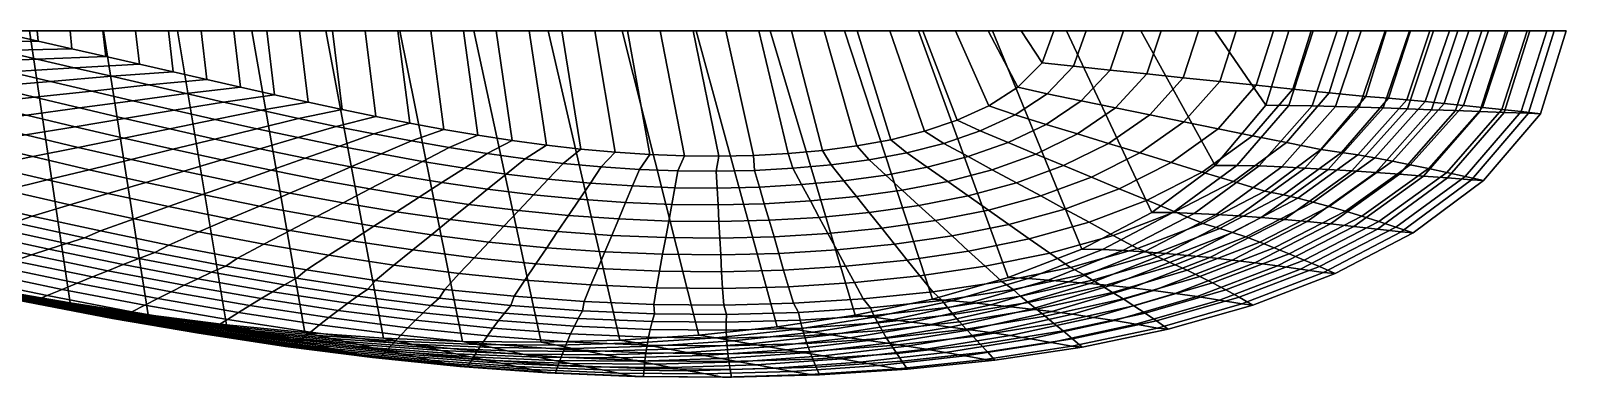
# Model space of a CAD drawing. Header units: millimetres. Extents: x 5479 to 7905, y -318 to 0.
# Drawn here: x 6498 to 7905, y -318 to 0 of the extents above; entities that cross this region are included whole.
import ezdxf

# ---------------------------------------------------------------- set-up
doc = ezdxf.new("R2010")
doc.units = ezdxf.units.MM
doc.header["$MEASUREMENT"] = 0
doc.layers.add('ME curves', color=18, linetype='Continuous', true_color=0x000000)

msp = doc.modelspace()

# ---------------------------------------------------------------- meshes
at = {"layer": 'ME curves'}
mesh = msp.add_polyface(dxfattribs=at)
corners = [(6566.8, -23.6, 19489.8), (6597.7, -30.6, 19487.1), (6594.2, 0, 19487.4), (6564.1, 0, 19490), (6537.8, -34, 18895.1), (6572, -41.8, 18895.1), (6628.6, -37.7, 19484.3), (6624.2, 0, 19484.7), (6516.2, -46.5, 18292.3), (6554, -55.4, 18292.3), (6606.3, -49.7, 18895.1), (6659.5, -44.8, 19481.6), (6654.3, 0, 19482.1), (6591.7, -64.2, 18292.3), (6640.5, -57.6, 18895.1), (6690.4, -51.8, 19478.9), (6684.3, 0, 19479.5), (6542.9, -70.8, 17689.5), (6584.1, -80.5, 17689.5), (6629.5, -72.9, 18292.3), (6674.8, -65.4, 18895.1), (6721.3, -58.7, 19476.2), (6714.4, 0, 19476.8), (6538.8, -88, 17086.7), (6583.5, -98.5, 17086.7), (6625.4, -90, 17689.5), (6667.2, -81.5, 18292.3), (6709.1, -73, 18895.1), (6752.3, -65.6, 19473.5), (6744.4, 0, 19474.2), (6541.7, -107, 16483.9), (6590, -118.1, 16483.9), (6628.4, -108.7, 17086.7), (6666.7, -99.3, 17689.5), (6705.1, -89.9, 18292.3), (6743.4, -80.5, 18895.1), (6783.3, -72.2, 19470.8), (6774.4, 0, 19471.6), (6513.3, -136.8, 15278.2), (6568.7, -149.3, 15278.2), (6603.6, -139.1, 15881.1), (6551.7, -127.5, 15881.1), (6638.4, -128.8, 16483.9), (6673.3, -118.5, 17086.7), (6708.1, -108.3, 17689.5), (6743, -98, 18292.3), (6777.8, -87.7, 18895.1), (6814.3, -78.6, 19468.1), (6804.5, 0, 19469), (6533.9, -159.6, 14675.4), (6593, -172.4, 14675.4), (6624.3, -161.3, 15278.2), (6655.6, -150.2, 15881.1), (6686.9, -139.1, 16483.9), (6718.3, -128, 17086.7), (6749.6, -116.8, 17689.5), (6780.9, -105.7, 18292.3), (6812.3, -94.6, 18895.1), (6514.7, -200.3, 12264.2), (6582.9, -214.4, 12264.2), (6597.2, -208.8, 12867), (6530.9, -195.1, 12867), (6611.9, -203.3, 13469.8), (6547.3, -190, 13469.8), (6624.7, -196.5, 14072.6), (6562, -183.6, 14072.6), (6652.1, -184.5, 14675.4), (6680, -172.6, 15278.2), (6707.8, -160.7, 15881.1), (6735.6, -148.8, 16483.9), (6763.4, -136.9, 17086.7), (6791.2, -124.9, 17689.5), (6819, -113, 18292.3), (6663.8, -221.5, 12867), (6676.7, -215.7, 13469.8), (6687.6, -208.4, 14072.6), (6711.5, -195.7, 14675.4), (6735.8, -183.1, 15278.2), (6760.1, -170.4, 15881.1), (6784.3, -157.8, 16483.9), (6808.6, -145.1, 17086.7), (6741.7, -226.9, 13469.8), (6750.7, -219.3, 14072.6), (6771.1, -205.9, 14675.4), (6791.8, -192.6, 15278.2), (6812.5, -179.3, 15881.1), (6813.9, -228.9, 14072.6), (6830.8, -215, 14675.4), (6564.8, 0, 1508.8), (6632.7, 0, 1502.8), (6677.3, -269.5, 1498.9), (6605.6, -260.4, 1505.2), (6700.5, 0, 1496.9), (6749.2, -276.8, 1492.6), (6768.4, 0, 1491), (6821.3, -282, 1486.3)]
mesh.append_faces([[corners[k] for k in face] for face in [(0, 1, 2, 3), (4, 5, 6, 1), (1, 6, 7, 2), (8, 9, 10, 5), (5, 10, 11, 6), (6, 11, 12, 7), (9, 13, 14, 10), (10, 14, 15, 11), (11, 15, 16, 12), (17, 18, 19, 13), (13, 19, 20, 14), (14, 20, 21, 15), (15, 21, 22, 16), (23, 24, 25, 18), (18, 25, 26, 19), (19, 26, 27, 20), (20, 27, 28, 21), (21, 28, 29, 22), (30, 31, 32, 24), (24, 32, 33, 25), (25, 33, 34, 26), (26, 34, 35, 27), (27, 35, 36, 28), (28, 36, 37, 29), (38, 39, 40, 41), (41, 40, 42, 31), (31, 42, 43, 32), (32, 43, 44, 33), (33, 44, 45, 34), (34, 45, 46, 35), (35, 46, 47, 36), (36, 47, 48, 37), (49, 50, 51, 39), (39, 51, 52, 40), (40, 52, 53, 42), (42, 53, 54, 43), (43, 54, 55, 44), (44, 55, 56, 45), (45, 56, 57, 46), (58, 59, 60, 61), (61, 60, 62, 63), (63, 62, 64, 65), (65, 64, 66, 50), (50, 66, 67, 51), (51, 67, 68, 52), (52, 68, 69, 53), (53, 69, 70, 54), (54, 70, 71, 55), (55, 71, 72, 56), (60, 73, 74, 62), (62, 74, 75, 64), (64, 75, 76, 66), (66, 76, 77, 67), (67, 77, 78, 68), (68, 78, 79, 69), (69, 79, 80, 70), (74, 81, 82, 75), (75, 82, 83, 76), (76, 83, 84, 77), (77, 84, 85, 78), (82, 86, 87, 83), (88, 89, 90, 91), (89, 92, 93, 90), (92, 94, 95, 93)]])
mesh = msp.add_polyface(dxfattribs=at)
corners = [(6777.8, -87.7, 18895.1), (6812.3, -94.6, 18895.1), (6845.4, -84.8, 19465.4), (6814.3, -78.6, 19468.1), (6834.5, 0, 19466.3), (6804.5, 0, 19469), (6780.9, -105.7, 18292.3), (6819, -113, 18292.3), (6846.8, -101.1, 18895.1), (6876.6, -90.5, 19462.7), (6864.6, 0, 19463.7), (6763.4, -136.9, 17086.7), (6808.6, -145.1, 17086.7), (6832.9, -132.5, 17689.5), (6791.2, -124.9, 17689.5), (6857.1, -119.8, 18292.3), (6881.4, -107.2, 18895.1), (6907.8, -95.9, 19459.9), (6894.6, 0, 19461.1), (6760.1, -170.4, 15881.1), (6812.5, -179.3, 15881.1), (6833.2, -166, 16483.9), (6784.3, -157.8, 16483.9), (6853.9, -152.6, 17086.7), (6874.7, -139.3, 17689.5), (6895.4, -126, 18292.3), (6916.1, -112.6, 18895.1), (6939.2, -100.7, 19457.2), (6924.6, 0, 19458.4), (6771.1, -205.9, 14675.4), (6830.8, -215, 14675.4), (6848, -201, 15278.2), (6791.8, -192.6, 15278.2), (6865.1, -187.1, 15881.1), (6882.3, -173.2, 16483.9), (6899.4, -159.2, 17086.7), (6916.6, -145.3, 17689.5), (6933.7, -131.4, 18292.3), (6950.9, -117.5, 18895.1), (6970.6, -105, 19454.4), (6954.7, 0, 19455.8), (6788.5, -249.8, 12264.2), (6857.5, -258.7, 12264.2), (6864.7, -251.9, 12867), (6797.5, -243.3, 12867), (6872.3, -245.2, 13469.8), (6806.9, -236.8, 13469.8), (6877.4, -237.1, 14072.6), (6813.9, -228.9, 14072.6), (6890.7, -222.6, 14675.4), (6904.3, -208.2, 15278.2), (6917.9, -193.7, 15881.1), (6931.5, -179.3, 16483.9), (6945.1, -164.9, 17086.7), (6958.6, -150.4, 17689.5), (6972.2, -136, 18292.3), (6985.8, -121.6, 18895.1), (7002, -108.6, 19451.7), (6984.7, 0, 19453.2), (6932.1, -258.8, 12867), (6937.9, -251.9, 13469.8), (6941.1, -243.5, 14072.6), (6950.8, -228.7, 14675.4), (6960.8, -213.8, 15278.2), (6970.8, -199, 15881.1), (6980.8, -184.2, 16483.9), (6990.8, -169.3, 17086.7), (7000.8, -154.5, 17689.5), (7010.8, -139.7, 18292.3), (7020.8, -124.8, 18895.1), (7033.6, -111.5, 19448.9), (7014.8, 0, 19450.6), (7003.7, -256.7, 13469.8), (7005, -248.2, 14072.6), (7011.1, -233.1, 14675.4), (7017.5, -217.9, 15278.2), (7023.9, -202.8, 15881.1), (7030.3, -187.7, 16483.9), (7036.7, -172.6, 17086.7), (7043.1, -157.4, 17689.5), (7049.4, -142.3, 18292.3), (7055.8, -127.2, 18895.1), (6768.4, 0, 1491), (6836.3, 0, 1485), (6893.5, -285, 1480), (6821.3, -282, 1486.3), (7069.6, -259.5, 13469.8), (7068.9, -250.9, 14072.6), (6904.1, 0, 1479.1), (6965.7, -285.6, 1473.7), (6972, 0, 1473.1), (7037.9, -283.7, 1467.4)]
mesh.append_faces([[corners[k] for k in face] for face in [(0, 1, 2, 3), (3, 2, 4, 5), (6, 7, 8, 1), (1, 8, 9, 2), (2, 9, 10, 4), (11, 12, 13, 14), (14, 13, 15, 7), (7, 15, 16, 8), (8, 16, 17, 9), (9, 17, 18, 10), (19, 20, 21, 22), (22, 21, 23, 12), (12, 23, 24, 13), (13, 24, 25, 15), (15, 25, 26, 16), (16, 26, 27, 17), (17, 27, 28, 18), (29, 30, 31, 32), (32, 31, 33, 20), (20, 33, 34, 21), (21, 34, 35, 23), (23, 35, 36, 24), (24, 36, 37, 25), (25, 37, 38, 26), (26, 38, 39, 27), (27, 39, 40, 28), (41, 42, 43, 44), (44, 43, 45, 46), (46, 45, 47, 48), (48, 47, 49, 30), (30, 49, 50, 31), (31, 50, 51, 33), (33, 51, 52, 34), (34, 52, 53, 35), (35, 53, 54, 36), (36, 54, 55, 37), (37, 55, 56, 38), (38, 56, 57, 39), (39, 57, 58, 40), (43, 59, 60, 45), (45, 60, 61, 47), (47, 61, 62, 49), (49, 62, 63, 50), (50, 63, 64, 51), (51, 64, 65, 52), (52, 65, 66, 53), (53, 66, 67, 54), (54, 67, 68, 55), (55, 68, 69, 56), (56, 69, 70, 57), (57, 70, 71, 58), (60, 72, 73, 61), (61, 73, 74, 62), (62, 74, 75, 63), (63, 75, 76, 64), (64, 76, 77, 65), (65, 77, 78, 66), (66, 78, 79, 67), (67, 79, 80, 68), (68, 80, 81, 69), (82, 83, 84, 85), (72, 86, 87, 73), (83, 88, 89, 84), (88, 90, 91, 89)]])
mesh = msp.add_polyface(dxfattribs=at)
corners = [(7020.8, -124.8, 18895.1), (7055.8, -127.2, 18895.1), (7065.2, -113.5, 19446.1), (7033.6, -111.5, 19448.9), (7044.8, 0, 19447.9), (7014.8, 0, 19450.6), (7005, -248.2, 14072.6), (7068.9, -250.9, 14072.6), (7071.5, -235.6, 14675.4), (7011.1, -233.1, 14675.4), (7074.2, -220.3, 15278.2), (7017.5, -217.9, 15278.2), (7077, -205, 15881.1), (7023.9, -202.8, 15881.1), (7079.8, -189.7, 16483.9), (7030.3, -187.7, 16483.9), (7082.6, -174.5, 17086.7), (7036.7, -172.6, 17086.7), (7085.4, -159.2, 17689.5), (7043.1, -157.4, 17689.5), (7088.2, -143.9, 18292.3), (7049.4, -142.3, 18292.3), (7090.9, -128.6, 18895.1), (7096.9, -114.7, 19443.4), (7074.8, 0, 19445.3), (7132.9, -251.5, 14072.6), (7131.9, -236.2, 14675.4), (7131, -220.9, 15278.2), (7130.2, -205.6, 15881.1), (7129.4, -190.2, 16483.9), (7128.6, -174.9, 17086.7), (7127.7, -159.6, 17689.5), (7126.9, -144.2, 18292.3), (7126.1, -128.9, 18895.1), (7128.6, -115, 19440.6), (7104.9, 0, 19442.7), (7196.9, -249.9, 14072.6), (7192.3, -234.7, 14675.4), (7187.8, -219.5, 15278.2), (7183.4, -204.2, 15881.1), (7179, -189, 16483.9), (7174.5, -173.8, 17086.7), (7170.1, -158.6, 17689.5), (7165.6, -143.3, 18292.3), (7161.2, -128.1, 18895.1), (7160.3, -114.3, 19437.8), (7134.9, 0, 19440.1), (6972, 0, 1473.1), (7039.9, 0, 1467.2), (7110.1, -279, 1461.1), (7037.9, -283.7, 1467.4), (7201.5, -258.4, 13469.8), (7267.3, -254.1, 13469.8), (7260.8, -245.9, 14072.6), (7252.6, -230.9, 14675.4), (7244.5, -216, 15278.2), (7236.5, -201, 15881.1), (7228.4, -186, 16483.9), (7220.4, -171.1, 17086.7), (7212.4, -156.1, 17689.5), (7204.3, -141.1, 18292.3), (7196.3, -126.1, 18895.1), (7191.9, -112.5, 19435.1), (7165, 0, 19437.4), (7107.7, 0, 1461.3), (7181.9, -271.6, 1454.8), (7312.7, -224.8, 14675.4), (7301, -210.2, 15278.2), (7289.4, -195.7, 15881.1), (7277.8, -181.1, 16483.9), (7266.1, -166.6, 17086.7), (7254.5, -152, 17689.5), (7242.9, -137.5, 18292.3), (7231.3, -122.9, 18895.1), (7223.5, -109.7, 19432.3), (7195, 0, 19434.8), (7175.6, 0, 1455.3), (7253.4, -260.9, 1448.5), (7311.7, -160.2, 17086.7), (7296.5, -146.2, 17689.5), (7281.3, -132.3, 18292.3), (7266.1, -118.3, 18895.1), (7254.9, -105.5, 19429.6), (7225.1, 0, 19432.2), (7243.5, 0, 1449.4), (7324.1, -246.1, 1442.3), (7300.6, -111.9, 18895.1), (7286.1, -99.9, 19426.8), (7255.1, 0, 19429.5), (7316.8, -92.2, 19424.1), (7285.1, 0, 19426.9)]
mesh.append_faces([[corners[k] for k in face] for face in [(0, 1, 2, 3), (3, 2, 4, 5), (6, 7, 8, 9), (9, 8, 10, 11), (11, 10, 12, 13), (13, 12, 14, 15), (15, 14, 16, 17), (17, 16, 18, 19), (19, 18, 20, 21), (21, 20, 22, 1), (1, 22, 23, 2), (2, 23, 24, 4), (7, 25, 26, 8), (8, 26, 27, 10), (10, 27, 28, 12), (12, 28, 29, 14), (14, 29, 30, 16), (16, 30, 31, 18), (18, 31, 32, 20), (20, 32, 33, 22), (22, 33, 34, 23), (23, 34, 35, 24), (25, 36, 37, 26), (26, 37, 38, 27), (27, 38, 39, 28), (28, 39, 40, 29), (29, 40, 41, 30), (30, 41, 42, 31), (31, 42, 43, 32), (32, 43, 44, 33), (33, 44, 45, 34), (34, 45, 46, 35), (47, 48, 49, 50), (51, 52, 53, 36), (36, 53, 54, 37), (37, 54, 55, 38), (38, 55, 56, 39), (39, 56, 57, 40), (40, 57, 58, 41), (41, 58, 59, 42), (42, 59, 60, 43), (43, 60, 61, 44), (44, 61, 62, 45), (45, 62, 63, 46), (48, 64, 65, 49), (54, 66, 67, 55), (55, 67, 68, 56), (56, 68, 69, 57), (57, 69, 70, 58), (58, 70, 71, 59), (59, 71, 72, 60), (60, 72, 73, 61), (61, 73, 74, 62), (62, 74, 75, 63), (64, 76, 77, 65), (70, 78, 79, 71), (71, 79, 80, 72), (72, 80, 81, 73), (73, 81, 82, 74), (74, 82, 83, 75), (76, 84, 85, 77), (81, 86, 87, 82), (82, 87, 88, 83), (87, 89, 90, 88)]])
mesh = msp.add_polyface(dxfattribs=at)
corners = [(7312.7, -224.8, 14675.4), (7372.4, -216, 14675.4), (7357.2, -202.1, 15278.2), (7301, -210.2, 15278.2), (7342.1, -188.1, 15881.1), (7289.4, -195.7, 15881.1), (7326.9, -174.1, 16483.9), (7277.8, -181.1, 16483.9), (7311.7, -160.2, 17086.7), (7266.1, -166.6, 17086.7), (7387.8, -229.9, 14072.6), (7450.5, -217, 14072.6), (7431.6, -203.9, 14675.4), (7412.9, -190.8, 15278.2), (7394.2, -177.6, 15881.1), (7375.5, -164.5, 16483.9), (7356.8, -151.3, 17086.7), (7338.1, -138.2, 17689.5), (7296.5, -146.2, 17689.5), (7319.4, -125.1, 18292.3), (7281.3, -132.3, 18292.3), (7300.6, -111.9, 18895.1), (7266.1, -118.3, 18895.1), (7243.5, 0, 1449.4), (7311.3, 0, 1443.5), (7393.6, -226.3, 1436.3), (7324.1, -246.1, 1442.3), (7470.9, -228.8, 12867), (7535.9, -209.7, 12867), (7526, -205.2, 13469.8), (7462.6, -223.5, 13469.8), (7512, -199.6, 14072.6), (7489.8, -187.6, 14675.4), (7467.6, -175.5, 15278.2), (7445.5, -163.5, 15881.1), (7423.3, -151.5, 16483.9), (7401.2, -139.4, 17086.7), (7379, -127.4, 17689.5), (7356.9, -115.3, 18292.3), (7334.7, -103.3, 18895.1), (7316.8, -92.2, 19424.1), (7286.1, -99.9, 19426.8), (7379.2, 0, 1437.5), (7461, -200.2, 1430.4), (7479.8, -200.6, 2016.6), (7411.9, -227.2, 2016.6), (7498.7, -201.6, 2619.4), (7430.2, -228.6, 2619.4), (7518.1, -202.8, 3222.2), (7448.9, -230.1, 3222.2), (7537.8, -204.3, 3825), (7467.9, -231.7, 3825), (7557.8, -206, 4427.8), (7487.2, -233.6, 4427.8), (7546.2, -166.1, 14675.4), (7520.8, -155.5, 15278.2), (7495.3, -144.9, 15881.1), (7469.8, -134.3, 16483.9), (7444.3, -123.7, 17086.7), (7418.9, -113.1, 17689.5), (7393.4, -102.5, 18292.3), (7367.9, -91.9, 18895.1), (7346.9, -82.1, 19421.5), (7315.2, 0, 19424.3), (7285.1, 0, 19426.9), (7447.1, 0, 1431.6), (7525, -166.6, 1424.8), (7544.3, -166.7, 2016.6), (7564, -167.5, 2619.4), (7542.7, -120.9, 15881.1), (7514.1, -112.1, 16483.9), (7485.5, -103.4, 17086.7), (7456.9, -94.6, 17689.5), (7428.4, -85.9, 18292.3), (7399.8, -77.1, 18895.1), (7375.7, -69, 19419), (7345.2, 0, 19421.7), (7514.9, 0, 1425.6), (7583, -123.5, 1419.7), (7554.5, -83.5, 16483.9), (7523.2, -77.1, 17086.7), (7491.8, -70.7, 17689.5), (7460.5, -64.3, 18292.3), (7429.1, -57.8, 18895.1), (7402.4, -51.9, 19416.6), (7375.3, 0, 19419), (7520.4, -39.6, 17689.5), (7486.9, -36.1, 18292.3), (7453.4, -32.6, 18895.1), (7424.7, -29.4, 19414.7), (7405.3, 0, 19416.4), (7533.6, 0, 17689.5), (7499.3, 0, 18292.3), (7464.9, 0, 18895.1), (7435.3, 0, 19413.8), (7435.3, 0, 19413.8)]
mesh.append_faces([[corners[k] for k in face] for face in [(0, 1, 2, 3), (3, 2, 4, 5), (5, 4, 6, 7), (7, 6, 8, 9), (10, 11, 12, 1), (1, 12, 13, 2), (2, 13, 14, 4), (4, 14, 15, 6), (6, 15, 16, 8), (8, 16, 17, 18), (18, 17, 19, 20), (20, 19, 21, 22), (23, 24, 25, 26), (27, 28, 29, 30), (30, 29, 31, 11), (11, 31, 32, 12), (12, 32, 33, 13), (13, 33, 34, 14), (14, 34, 35, 15), (15, 35, 36, 16), (16, 36, 37, 17), (17, 37, 38, 19), (19, 38, 39, 21), (21, 39, 40, 41), (24, 42, 43, 25), (25, 43, 44, 45), (45, 44, 46, 47), (47, 46, 48, 49), (49, 48, 50, 51), (51, 50, 52, 53), (32, 54, 55, 33), (33, 55, 56, 34), (34, 56, 57, 35), (35, 57, 58, 36), (36, 58, 59, 37), (37, 59, 60, 38), (38, 60, 61, 39), (39, 61, 62, 40), (40, 62, 63, 64), (42, 65, 66, 43), (43, 66, 67, 44), (44, 67, 68, 46), (56, 69, 70, 57), (57, 70, 71, 58), (58, 71, 72, 59), (59, 72, 73, 60), (60, 73, 74, 61), (61, 74, 75, 62), (62, 75, 76, 63), (65, 77, 78, 66), (70, 79, 80, 71), (71, 80, 81, 72), (72, 81, 82, 73), (73, 82, 83, 74), (74, 83, 84, 75), (75, 84, 85, 76), (81, 86, 87, 82), (82, 87, 88, 83), (83, 88, 89, 84), (84, 89, 90, 85), (86, 91, 92, 87), (87, 92, 93, 88), (88, 93, 94, 89), (89, 94, 95, 90)]])
mesh = msp.add_polyface(dxfattribs=at)
corners = [(7491, -265.8, 6839), (7566.7, -243.8, 6839), (7587.1, -247, 7441.8), (7510.6, -269, 7441.8), (7607.5, -250.5, 8044.6), (7530.3, -272.6, 8044.6), (7617.7, -251.5, 8647.4), (7540.1, -273.6, 8647.4), (7605.2, -244.4, 9250.2), (7529.5, -266.1, 9250.2), (7592.9, -237.6, 9853), (7519, -259, 9853), (7580.8, -231.2, 10455.8), (7508.7, -252.2, 10455.8), (7569, -225.2, 11058.6), (7498.8, -245.9, 11058.6), (7557.5, -219.6, 11661.4), (7489.1, -239.9, 11661.4), (7487.2, -233.6, 4427.8), (7557.8, -206, 4427.8), (7578.1, -208, 5030.6), (7506.8, -235.8, 5030.6), (7598.7, -210.3, 5633.4), (7526.6, -238.2, 5633.4), (7619.4, -212.9, 6236.2), (7546.6, -240.9, 6236.2), (7640.3, -215.6, 6839), (7661.3, -218.5, 7441.8), (7682.5, -221.6, 8044.6), (7693, -222.6, 8647.4), (7678.8, -216.3, 9250.2), (7664.7, -210.2, 9853), (7650.9, -204.4, 10455.8), (7637.3, -198.9, 11058.6), (7624, -193.7, 11661.4), (7611.2, -189.1, 12264.2), (7546.5, -214.5, 12264.2), (7599, -184.9, 12867), (7535.9, -209.7, 12867), (7587.4, -181.2, 13469.8), (7526, -205.2, 13469.8), (7571.8, -176.6, 14072.6), (7512, -199.6, 14072.6), (7546.2, -166.1, 14675.4), (7489.8, -187.6, 14675.4), (7498.7, -201.6, 2619.4), (7564, -167.5, 2619.4), (7584, -168.5, 3222.2), (7518.1, -202.8, 3222.2), (7604.4, -169.7, 3825), (7537.8, -204.3, 3825), (7625.2, -171.3, 4427.8), (7646.2, -173, 5030.6), (7667.4, -175, 5633.4), (7688.7, -177.1, 6236.2), (7702.4, -165.5, 11058.6), (7687.5, -161.1, 11661.4), (7673, -157.2, 12264.2), (7659, -153.6, 12867), (7645.8, -150.6, 13469.8), (7628.5, -147, 14072.6), (7599.8, -138.3, 14675.4), (7571.3, -129.6, 15278.2), (7520.8, -155.5, 15278.2), (7542.7, -120.9, 15881.1), (7495.3, -144.9, 15881.1), (7525, -166.6, 1424.8), (7583, -123.5, 1419.7), (7603, -123.5, 2016.6), (7544.3, -166.7, 2016.6), (7623.4, -124, 2619.4), (7644.2, -124.9, 3222.2), (7665.3, -125.9, 3825), (7686.8, -127.2, 4427.8), (7698.8, -111.6, 13469.8), (7679.8, -109, 14072.6), (7648.5, -102.6, 14675.4), (7617.2, -96.3, 15278.2), (7585.8, -89.9, 15881.1), (7554.5, -83.5, 16483.9), (7514.1, -112.1, 16483.9), (7514.9, 0, 1425.6), (7582.8, 0, 1419.7), (7629.6, -68.4, 1415.6), (7650.6, -68.5, 2016.6), (7671.9, -69, 2619.4), (7693.5, -69.5, 3222.2), (7687.7, -56.9, 14675.4), (7654.2, -53.5, 15278.2), (7620.8, -50, 15881.1), (7587.3, -46.5, 16483.9), (7553.8, -43.1, 17086.7), (7523.2, -77.1, 17086.7), (7520.4, -39.6, 17689.5), (7491.8, -70.7, 17689.5), (7650.7, 0, 1413.8), (7650.7, 0, 1413.8), (7672.8, 0, 2016.6), (7671.1, 0, 15278.2), (7636.7, 0, 15881.1), (7602.4, 0, 16483.9), (7568, 0, 17086.7), (7533.6, 0, 17689.5)]
mesh.append_faces([[corners[k] for k in face] for face in [(0, 1, 2, 3), (3, 2, 4, 5), (5, 4, 6, 7), (7, 6, 8, 9), (9, 8, 10, 11), (11, 10, 12, 13), (13, 12, 14, 15), (15, 14, 16, 17), (18, 19, 20, 21), (21, 20, 22, 23), (23, 22, 24, 25), (25, 24, 26, 1), (1, 26, 27, 2), (2, 27, 28, 4), (4, 28, 29, 6), (6, 29, 30, 8), (8, 30, 31, 10), (10, 31, 32, 12), (12, 32, 33, 14), (14, 33, 34, 16), (16, 34, 35, 36), (36, 35, 37, 38), (38, 37, 39, 40), (40, 39, 41, 42), (42, 41, 43, 44), (45, 46, 47, 48), (48, 47, 49, 50), (50, 49, 51, 19), (19, 51, 52, 20), (20, 52, 53, 22), (22, 53, 54, 24), (33, 55, 56, 34), (34, 56, 57, 35), (35, 57, 58, 37), (37, 58, 59, 39), (39, 59, 60, 41), (41, 60, 61, 43), (43, 61, 62, 63), (63, 62, 64, 65), (66, 67, 68, 69), (69, 68, 70, 46), (46, 70, 71, 47), (47, 71, 72, 49), (49, 72, 73, 51), (59, 74, 75, 60), (60, 75, 76, 61), (61, 76, 77, 62), (62, 77, 78, 64), (64, 78, 79, 80), (81, 82, 83, 67), (67, 83, 84, 68), (68, 84, 85, 70), (70, 85, 86, 71), (76, 87, 88, 77), (77, 88, 89, 78), (78, 89, 90, 79), (79, 90, 91, 92), (92, 91, 93, 94), (82, 95, 96, 83), (83, 96, 97, 84), (88, 98, 99, 89), (89, 99, 100, 90), (90, 100, 101, 91), (91, 101, 102, 93)]])
mesh = msp.add_polyface(dxfattribs=at)
corners = [(7619.4, -212.9, 6236.2), (7688.7, -177.1, 6236.2), (7710.3, -179.4, 6839), (7640.3, -215.6, 6839), (7731.9, -181.8, 7441.8), (7661.3, -218.5, 7441.8), (7753.6, -184.3, 8044.6), (7682.5, -221.6, 8044.6), (7764.4, -185.2, 8647.4), (7693, -222.6, 8647.4), (7748.7, -180, 9250.2), (7678.8, -216.3, 9250.2), (7733.1, -175, 9853), (7664.7, -210.2, 9853), (7717.6, -170.1, 10455.8), (7650.9, -204.4, 10455.8), (7702.4, -165.5, 11058.6), (7637.3, -198.9, 11058.6), (7625.2, -171.3, 4427.8), (7686.8, -127.2, 4427.8), (7708.4, -128.5, 5030.6), (7646.2, -173, 5030.6), (7730.2, -130, 5633.4), (7667.4, -175, 5633.4), (7752, -131.6, 6236.2), (7774, -133.3, 6839), (7796, -135, 7441.8), (7818.1, -136.7, 8044.6), (7829.1, -137.3, 8647.4), (7812.2, -133.6, 9250.2), (7795.3, -130, 9853), (7778.6, -126.4, 10455.8), (7761.9, -123, 11058.6), (7745.5, -119.7, 11661.4), (7687.5, -161.1, 11661.4), (7729.4, -116.6, 12264.2), (7673, -157.2, 12264.2), (7713.8, -113.9, 12867), (7659, -153.6, 12867), (7698.8, -111.6, 13469.8), (7645.8, -150.6, 13469.8), (7644.2, -124.9, 3222.2), (7693.5, -69.5, 3222.2), (7715.2, -70.1, 3825), (7665.3, -125.9, 3825), (7737.1, -70.8, 4427.8), (7759.2, -71.6, 5030.6), (7781.3, -72.4, 5633.4), (7803.4, -73.2, 6236.2), (7825.6, -74, 6839), (7847.9, -74.9, 7441.8), (7870.1, -75.7, 8044.6), (7881.3, -76.1, 8647.4), (7863.5, -74.1, 9250.2), (7845.8, -72.2, 9853), (7828.1, -70.3, 10455.8), (7810.5, -68.5, 11058.6), (7793, -66.7, 11661.4), (7775.6, -64.9, 12264.2), (7758.6, -63.3, 12867), (7741.9, -61.9, 13469.8), (7721.2, -60.4, 14072.6), (7679.8, -109, 14072.6), (7687.7, -56.9, 14675.4), (7648.5, -102.6, 14675.4), (7650.6, -68.5, 2016.6), (7672.8, 0, 2016.6), (7694.8, 0, 2619.4), (7671.9, -69, 2619.4), (7716.9, 0, 3222.2), (7739, 0, 3825), (7761.1, 0, 4427.8), (7783.2, 0, 5030.6), (7805.3, 0, 5633.4), (7827.4, 0, 6236.2), (7849.5, 0, 6839), (7871.5, 0, 7441.8), (7893.6, 0, 8044.6), (7904.8, 0, 8647.4), (7886.9, 0, 9250.2), (7869.1, 0, 9853), (7851.2, 0, 10455.8), (7833.4, 0, 11058.6), (7815.6, 0, 11661.4), (7797.7, 0, 12264.2), (7779.9, 0, 12867), (7762, 0, 13469.8), (7739.8, 0, 14072.6), (7705.4, 0, 14675.4), (7671.1, 0, 15278.2), (7654.2, -53.5, 15278.2)]
mesh.append_faces([[corners[k] for k in face] for face in [(0, 1, 2, 3), (3, 2, 4, 5), (5, 4, 6, 7), (7, 6, 8, 9), (9, 8, 10, 11), (11, 10, 12, 13), (13, 12, 14, 15), (15, 14, 16, 17), (18, 19, 20, 21), (21, 20, 22, 23), (23, 22, 24, 1), (1, 24, 25, 2), (2, 25, 26, 4), (4, 26, 27, 6), (6, 27, 28, 8), (8, 28, 29, 10), (10, 29, 30, 12), (12, 30, 31, 14), (14, 31, 32, 16), (16, 32, 33, 34), (34, 33, 35, 36), (36, 35, 37, 38), (38, 37, 39, 40), (41, 42, 43, 44), (44, 43, 45, 19), (19, 45, 46, 20), (20, 46, 47, 22), (22, 47, 48, 24), (24, 48, 49, 25), (25, 49, 50, 26), (26, 50, 51, 27), (27, 51, 52, 28), (28, 52, 53, 29), (29, 53, 54, 30), (30, 54, 55, 31), (31, 55, 56, 32), (32, 56, 57, 33), (33, 57, 58, 35), (35, 58, 59, 37), (37, 59, 60, 39), (39, 60, 61, 62), (62, 61, 63, 64), (65, 66, 67, 68), (68, 67, 69, 42), (42, 69, 70, 43), (43, 70, 71, 45), (45, 71, 72, 46), (46, 72, 73, 47), (47, 73, 74, 48), (48, 74, 75, 49), (49, 75, 76, 50), (50, 76, 77, 51), (51, 77, 78, 52), (52, 78, 79, 53), (53, 79, 80, 54), (54, 80, 81, 55), (55, 81, 82, 56), (56, 82, 83, 57), (57, 83, 84, 58), (58, 84, 85, 59), (59, 85, 86, 60), (60, 86, 87, 61), (61, 87, 88, 63), (63, 88, 89, 90)]])
mesh = msp.add_polyface(dxfattribs=at)
corners = [(6400.8, -2.6, 18895.1), (6435.1, -10.4, 18895.1), (6504.9, -9.6, 19495.2), (6474, -2.7, 19497.9), (6504.1, 0, 19495.2), (6474, 0, 19497.9), (6469.3, -18.2, 18895.1), (6535.9, -16.6, 19492.5), (6534.1, 0, 19492.6), (6403.1, -20.1, 18292.3), (6440.8, -28.9, 18292.3), (6503.6, -26.1, 18895.1), (6566.8, -23.6, 19489.8), (6564.1, 0, 19490), (6478.5, -37.7, 18292.3), (6537.8, -34, 18895.1), (6597.7, -30.6, 19487.1), (6419.2, -41.4, 17689.5), (6460.5, -51.2, 17689.5), (6516.2, -46.5, 18292.3), (6572, -41.8, 18895.1), (6404.7, -55.9, 17086.7), (6449.4, -66.7, 17086.7), (6501.7, -61, 17689.5), (6554, -55.4, 18292.3), (6397, -72.3, 16483.9), (6445.2, -84, 16483.9), (6494.1, -77.4, 17086.7), (6542.9, -70.8, 17689.5), (6591.7, -64.2, 18292.3), (6396.4, -90.6, 15881.1), (6448.1, -103.1, 15881.1), (6493.4, -95.6, 16483.9), (6538.8, -88, 17086.7), (6584.1, -80.5, 17689.5), (6402.8, -110.7, 15278.2), (6458, -123.9, 15278.2), (6499.9, -115.4, 15881.1), (6541.7, -107, 16483.9), (6583.5, -98.5, 17086.7), (6416.2, -132.4, 14675.4), (6475, -146.2, 14675.4), (6513.3, -136.8, 15278.2), (6551.7, -127.5, 15881.1), (6590, -118.1, 16483.9), (6398.7, -165.5, 12867), (6464.7, -180.6, 12867), (6482.8, -175.8, 13469.8), (6418.5, -161.1, 13469.8), (6499.4, -170, 14072.6), (6437, -155.7, 14072.6), (6533.9, -159.6, 14675.4), (6568.7, -149.3, 15278.2), (6411.4, -195.2, 11058.6), (6482.9, -210.9, 11058.6), (6498.8, -205.6, 11661.4), (6429, -190.3, 11661.4), (6514.7, -200.3, 12264.2), (6446.8, -185.5, 12264.2), (6530.9, -195.1, 12867), (6547.3, -190, 13469.8), (6562, -183.6, 14072.6), (6593, -172.4, 14675.4), (6397.5, -228, 6839), (6474.7, -243.9, 6839), (6484.3, -246.3, 7441.8), (6406.4, -230.2, 7441.8), (6494, -248.6, 8044.6), (6415.3, -232.4, 8044.6), (6499.6, -248.5, 8647.4), (6420.6, -232.3, 8647.4), (6513.2, -242.8, 9250.2), (6436.1, -226.9, 9250.2), (6526.9, -237.1, 9853), (6451.6, -221.5, 9853), (6540.7, -231.4, 10455.8), (6467.2, -216.2, 10455.8), (6554.6, -225.7, 11058.6), (6568.7, -220, 11661.4), (6582.9, -214.4, 12264.2), (6400.7, -225.8, 2016.6), (6472.4, -239.4, 2016.6), (6481.9, -241.8, 2619.4), (6409.6, -227.9, 2619.4), (6491.6, -244.1, 3222.2), (6418.6, -230.2, 3222.2), (6501.5, -246.5, 3825), (6427.7, -232.4, 3825), (6511.4, -248.9, 4427.8), (6436.9, -234.7, 4427.8), (6521.5, -251.3, 5030.6), (6446.3, -237, 5030.6), (6531.6, -253.8, 5633.4), (6455.7, -239.3, 5633.4), (6541.8, -256.2, 6236.2), (6465.2, -241.6, 6236.2), (6552.1, -258.7, 6839), (6562.5, -261.2, 7441.8), (6572.9, -263.7, 8044.6), (6578.8, -263.7, 8647.4), (6590.6, -257.6, 9250.2), (6429.1, 0, 1520.6), (6497, 0, 1514.7), (6534.2, -249.5, 1511.4), (6463, -237.2, 1517.7), (6544.3, -251.9, 2016.6), (6554.5, -254.3, 2619.4), (6564.9, -256.8, 3222.2), (6575.5, -259.3, 3825), (6586.1, -261.8, 4427.8), (6596.9, -264.4, 5030.6), (6564.8, 0, 1508.8), (6605.6, -260.4, 1505.2)]
mesh.append_faces([[corners[k] for k in face] for face in [(0, 1, 2, 3), (3, 2, 4, 5), (1, 6, 7, 2), (2, 7, 8, 4), (9, 10, 11, 6), (6, 11, 12, 7), (7, 12, 13, 8), (10, 14, 15, 11), (11, 15, 16, 12), (17, 18, 19, 14), (14, 19, 20, 15), (21, 22, 23, 18), (18, 23, 24, 19), (25, 26, 27, 22), (22, 27, 28, 23), (23, 28, 29, 24), (30, 31, 32, 26), (26, 32, 33, 27), (27, 33, 34, 28), (35, 36, 37, 31), (31, 37, 38, 32), (32, 38, 39, 33), (40, 41, 42, 36), (36, 42, 43, 37), (37, 43, 44, 38), (45, 46, 47, 48), (48, 47, 49, 50), (50, 49, 51, 41), (41, 51, 52, 42), (53, 54, 55, 56), (56, 55, 57, 58), (58, 57, 59, 46), (46, 59, 60, 47), (47, 60, 61, 49), (49, 61, 62, 51), (63, 64, 65, 66), (66, 65, 67, 68), (68, 67, 69, 70), (70, 69, 71, 72), (72, 71, 73, 74), (74, 73, 75, 76), (76, 75, 77, 54), (54, 77, 78, 55), (55, 78, 79, 57), (80, 81, 82, 83), (83, 82, 84, 85), (85, 84, 86, 87), (87, 86, 88, 89), (89, 88, 90, 91), (91, 90, 92, 93), (93, 92, 94, 95), (95, 94, 96, 64), (64, 96, 97, 65), (65, 97, 98, 67), (67, 98, 99, 69), (69, 99, 100, 71), (101, 102, 103, 104), (104, 103, 105, 81), (81, 105, 106, 82), (82, 106, 107, 84), (84, 107, 108, 86), (86, 108, 109, 88), (88, 109, 110, 90), (102, 111, 112, 103)]])
mesh = msp.add_polyface(dxfattribs=at)
corners = [(6513.2, -242.8, 9250.2), (6590.6, -257.6, 9250.2), (6602.5, -251.5, 9853), (6526.9, -237.1, 9853), (6614.5, -245.5, 10455.8), (6540.7, -231.4, 10455.8), (6626.6, -239.4, 11058.6), (6554.6, -225.7, 11058.6), (6638.8, -233.4, 11661.4), (6568.7, -220, 11661.4), (6651.2, -227.5, 12264.2), (6582.9, -214.4, 12264.2), (6663.8, -221.5, 12867), (6597.2, -208.8, 12867), (6521.5, -251.3, 5030.6), (6596.9, -264.4, 5030.6), (6607.8, -267, 5633.4), (6531.6, -253.8, 5633.4), (6618.8, -269.6, 6236.2), (6541.8, -256.2, 6236.2), (6629.8, -272.1, 6839), (6552.1, -258.7, 6839), (6640.9, -274.8, 7441.8), (6562.5, -261.2, 7441.8), (6652.1, -277.4, 8044.6), (6572.9, -263.7, 8044.6), (6658.3, -277.4, 8647.4), (6578.8, -263.7, 8647.4), (6668.3, -271, 9250.2), (6678.3, -264.6, 9853), (6688.5, -258.3, 10455.8), (6698.7, -251.9, 11058.6), (6709.1, -245.6, 11661.4), (6719.7, -239.3, 12264.2), (6730.6, -233.1, 12867), (6741.7, -226.9, 13469.8), (6676.7, -215.7, 13469.8), (6534.2, -249.5, 1511.4), (6605.6, -260.4, 1505.2), (6616.5, -262.8, 2016.6), (6544.3, -251.9, 2016.6), (6627.4, -265.4, 2619.4), (6554.5, -254.3, 2619.4), (6638.5, -268, 3222.2), (6564.9, -256.8, 3222.2), (6649.7, -270.6, 3825), (6575.5, -259.3, 3825), (6661.1, -273.2, 4427.8), (6586.1, -261.8, 4427.8), (6672.6, -275.9, 5030.6), (6684.2, -278.6, 5633.4), (6695.9, -281.3, 6236.2), (6707.7, -284, 6839), (6719.6, -286.7, 7441.8), (6731.5, -289.4, 8044.6), (6738.1, -289.5, 8647.4), (6746.2, -282.8, 9250.2), (6754.4, -276.2, 9853), (6762.7, -269.6, 10455.8), (6771.1, -262.9, 11058.6), (6779.7, -256.4, 11661.4), (6788.5, -249.8, 12264.2), (6797.5, -243.3, 12867), (6806.9, -236.8, 13469.8), (6813.9, -228.9, 14072.6), (6750.7, -219.3, 14072.6), (6677.3, -269.5, 1498.9), (6688.8, -272, 2016.6), (6700.4, -274.7, 2619.4), (6712.2, -277.4, 3222.2), (6724.2, -280.1, 3825), (6736.3, -282.9, 4427.8), (6748.6, -285.6, 5030.6), (6760.9, -288.4, 5633.4), (6773.4, -291.2, 6236.2), (6785.9, -294, 6839), (6798.5, -296.8, 7441.8), (6811.2, -299.6, 8044.6), (6818.1, -299.7, 8647.4), (6824.3, -292.8, 9250.2), (6830.7, -286, 9853), (6837.1, -279.1, 10455.8), (6749.2, -276.8, 1492.6), (6761.4, -279.4, 2016.6), (6773.7, -282.1, 2619.4), (6786.2, -284.9, 3222.2), (6798.9, -287.7, 3825), (6811.8, -290.6, 4427.8), (6824.7, -293.4, 5030.6), (6837.8, -296.2, 5633.4), (6821.3, -282, 1486.3), (6834.2, -284.6, 2016.6)]
mesh.append_faces([[corners[k] for k in face] for face in [(0, 1, 2, 3), (3, 2, 4, 5), (5, 4, 6, 7), (7, 6, 8, 9), (9, 8, 10, 11), (11, 10, 12, 13), (14, 15, 16, 17), (17, 16, 18, 19), (19, 18, 20, 21), (21, 20, 22, 23), (23, 22, 24, 25), (25, 24, 26, 27), (27, 26, 28, 1), (1, 28, 29, 2), (2, 29, 30, 4), (4, 30, 31, 6), (6, 31, 32, 8), (8, 32, 33, 10), (10, 33, 34, 12), (12, 34, 35, 36), (37, 38, 39, 40), (40, 39, 41, 42), (42, 41, 43, 44), (44, 43, 45, 46), (46, 45, 47, 48), (48, 47, 49, 15), (15, 49, 50, 16), (16, 50, 51, 18), (18, 51, 52, 20), (20, 52, 53, 22), (22, 53, 54, 24), (24, 54, 55, 26), (26, 55, 56, 28), (28, 56, 57, 29), (29, 57, 58, 30), (30, 58, 59, 31), (31, 59, 60, 32), (32, 60, 61, 33), (33, 61, 62, 34), (34, 62, 63, 35), (35, 63, 64, 65), (38, 66, 67, 39), (39, 67, 68, 41), (41, 68, 69, 43), (43, 69, 70, 45), (45, 70, 71, 47), (47, 71, 72, 49), (49, 72, 73, 50), (50, 73, 74, 51), (51, 74, 75, 52), (52, 75, 76, 53), (53, 76, 77, 54), (54, 77, 78, 55), (55, 78, 79, 56), (56, 79, 80, 57), (57, 80, 81, 58), (66, 82, 83, 67), (67, 83, 84, 68), (68, 84, 85, 69), (69, 85, 86, 70), (70, 86, 87, 71), (71, 87, 88, 72), (72, 88, 89, 73), (82, 90, 91, 83)]])
mesh = msp.add_polyface(dxfattribs=at)
corners = [(7240.8, -300.9, 6236.2), (7318.4, -292, 6236.2), (7336.2, -294.9, 6839), (7257.9, -303.8, 6839), (7354.2, -298, 7441.8), (7275.1, -306.8, 7441.8), (7372.3, -301.4, 8044.6), (7292.4, -309.9, 8044.6), (7381.4, -302, 8647.4), (7301.2, -310.4, 8647.4), (7374.5, -294.5, 9250.2), (7296.2, -303, 9250.2), (7367.8, -287.3, 9853), (7291.4, -295.8, 9853), (7361.3, -280.3, 10455.8), (7286.7, -288.7, 10455.8), (7355, -273.5, 11058.6), (7282.2, -281.7, 11058.6), (7349, -266.8, 11661.4), (7278, -274.8, 11661.4), (7343.2, -260.2, 12264.2), (7274.1, -267.9, 12264.2), (7337.8, -253.7, 12867), (7270.5, -261, 12867), (7332.9, -247.2, 13469.8), (7267.3, -254.1, 13469.8), (7324.5, -239.3, 14072.6), (7260.8, -245.9, 14072.6), (7312.7, -224.8, 14675.4), (7252.6, -230.9, 14675.4), (7248.5, -281.4, 3825), (7322.7, -269.4, 3825), (7340.6, -271.8, 4427.8), (7265.7, -283.9, 4427.8), (7358.7, -274.2, 5030.6), (7283.1, -286.5, 5030.6), (7377, -276.8, 5633.4), (7300.7, -289.2, 5633.4), (7395.4, -279.5, 6236.2), (7414, -282.5, 6839), (7432.8, -285.7, 7441.8), (7451.7, -289.2, 8044.6), (7461.2, -290.1, 8647.4), (7452.4, -282.4, 9250.2), (7443.8, -275.2, 9853), (7435.4, -268.3, 10455.8), (7427.3, -261.7, 11058.6), (7419.4, -255.4, 11661.4), (7411.9, -249.2, 12264.2), (7404.8, -243.2, 12867), (7398.1, -237.2, 13469.8), (7387.8, -229.9, 14072.6), (7372.4, -216, 14675.4), (7253.4, -260.9, 1448.5), (7324.1, -246.1, 1442.3), (7341.8, -247.5, 2016.6), (7270.5, -262.7, 2016.6), (7359.6, -249.3, 2619.4), (7287.6, -265, 2619.4), (7377.6, -251.2, 3222.2), (7305, -267.2, 3222.2), (7396, -253.2, 3825), (7414.6, -255.2, 4427.8), (7433.4, -257.5, 5030.6), (7452.4, -260, 5633.4), (7471.7, -262.8, 6236.2), (7491, -265.8, 6839), (7510.6, -269, 7441.8), (7530.3, -272.6, 8044.6), (7540.1, -273.6, 8647.4), (7529.5, -266.1, 9250.2), (7519, -259, 9853), (7508.7, -252.2, 10455.8), (7498.8, -245.9, 11058.6), (7489.1, -239.9, 11661.4), (7479.8, -234.3, 12264.2), (7470.9, -228.8, 12867), (7462.6, -223.5, 13469.8), (7450.5, -217, 14072.6), (7393.6, -226.3, 1436.3), (7411.9, -227.2, 2016.6), (7430.2, -228.6, 2619.4), (7448.9, -230.1, 3222.2), (7467.9, -231.7, 3825), (7487.2, -233.6, 4427.8), (7506.8, -235.8, 5030.6), (7526.6, -238.2, 5633.4), (7546.6, -240.9, 6236.2), (7566.7, -243.8, 6839), (7557.5, -219.6, 11661.4), (7546.5, -214.5, 12264.2), (7535.9, -209.7, 12867)]
mesh.append_faces([[corners[k] for k in face] for face in [(0, 1, 2, 3), (3, 2, 4, 5), (5, 4, 6, 7), (7, 6, 8, 9), (9, 8, 10, 11), (11, 10, 12, 13), (13, 12, 14, 15), (15, 14, 16, 17), (17, 16, 18, 19), (19, 18, 20, 21), (21, 20, 22, 23), (23, 22, 24, 25), (25, 24, 26, 27), (27, 26, 28, 29), (30, 31, 32, 33), (33, 32, 34, 35), (35, 34, 36, 37), (37, 36, 38, 1), (1, 38, 39, 2), (2, 39, 40, 4), (4, 40, 41, 6), (6, 41, 42, 8), (8, 42, 43, 10), (10, 43, 44, 12), (12, 44, 45, 14), (14, 45, 46, 16), (16, 46, 47, 18), (18, 47, 48, 20), (20, 48, 49, 22), (22, 49, 50, 24), (24, 50, 51, 26), (26, 51, 52, 28), (53, 54, 55, 56), (56, 55, 57, 58), (58, 57, 59, 60), (60, 59, 61, 31), (31, 61, 62, 32), (32, 62, 63, 34), (34, 63, 64, 36), (36, 64, 65, 38), (38, 65, 66, 39), (39, 66, 67, 40), (40, 67, 68, 41), (41, 68, 69, 42), (42, 69, 70, 43), (43, 70, 71, 44), (44, 71, 72, 45), (45, 72, 73, 46), (46, 73, 74, 47), (47, 74, 75, 48), (48, 75, 76, 49), (49, 76, 77, 50), (50, 77, 78, 51), (54, 79, 80, 55), (55, 80, 81, 57), (57, 81, 82, 59), (59, 82, 83, 61), (61, 83, 84, 62), (62, 84, 85, 63), (63, 85, 86, 64), (64, 86, 87, 65), (65, 87, 88, 66), (74, 89, 90, 75), (75, 90, 91, 76)]])
mesh = msp.add_polyface(dxfattribs=at)
corners = [(6762.7, -269.6, 10455.8), (6837.1, -279.1, 10455.8), (6843.7, -272.3, 11058.6), (6771.1, -262.9, 11058.6), (6850.5, -265.5, 11661.4), (6779.7, -256.4, 11661.4), (6857.5, -258.7, 12264.2), (6788.5, -249.8, 12264.2), (6760.9, -288.4, 5633.4), (6837.8, -296.2, 5633.4), (6851, -299.1, 6236.2), (6773.4, -291.2, 6236.2), (6864.3, -302, 6839), (6785.9, -294, 6839), (6877.7, -304.8, 7441.8), (6798.5, -296.8, 7441.8), (6891.2, -307.7, 8044.6), (6811.2, -299.6, 8044.6), (6898.4, -307.8, 8647.4), (6818.1, -299.7, 8647.4), (6902.7, -300.8, 9250.2), (6824.3, -292.8, 9250.2), (6907.2, -293.8, 9853), (6830.7, -286, 9853), (6911.8, -286.7, 10455.8), (6916.6, -279.7, 11058.6), (6921.5, -272.7, 11661.4), (6926.7, -265.8, 12264.2), (6932.1, -258.8, 12867), (6864.7, -251.9, 12867), (6761.4, -279.4, 2016.6), (6834.2, -284.6, 2016.6), (6847.2, -287.5, 2619.4), (6773.7, -282.1, 2619.4), (6860.4, -290.3, 3222.2), (6786.2, -284.9, 3222.2), (6873.8, -293.2, 3825), (6798.9, -287.7, 3825), (6887.4, -296.1, 4427.8), (6811.8, -290.6, 4427.8), (6901.1, -299, 5030.6), (6824.7, -293.4, 5030.6), (6914.9, -301.9, 5633.4), (6928.9, -304.8, 6236.2), (6942.9, -307.7, 6839), (6957.1, -310.6, 7441.8), (6971.3, -313.5, 8044.6), (6978.8, -313.7, 8647.4), (6981.3, -306.5, 9250.2), (6983.9, -299.4, 9853), (6986.7, -292.2, 10455.8), (6989.6, -285.1, 11058.6), (6992.7, -278, 11661.4), (6996.1, -270.9, 12264.2), (6999.7, -263.8, 12867), (7003.7, -256.7, 13469.8), (6937.9, -251.9, 13469.8), (6821.3, -282, 1486.3), (6893.5, -285, 1480), (6907.1, -287.6, 2016.6), (6920.8, -290.5, 2619.4), (6934.7, -293.4, 3222.2), (6948.8, -296.4, 3825), (6963.1, -299.3, 4427.8), (6977.6, -302.2, 5030.6), (6992.2, -305.1, 5633.4), (7006.9, -308.1, 6236.2), (7021.7, -311, 6839), (7036.6, -313.9, 7441.8), (7051.6, -316.9, 8044.6), (7059.4, -317, 8647.4), (7060, -309.8, 9250.2), (7060.8, -302.6, 9853), (7061.7, -295.4, 10455.8), (7062.8, -288.2, 11058.6), (7064.1, -281, 11661.4), (7065.6, -273.9, 12264.2), (7067.4, -266.7, 12867), (7069.6, -259.5, 13469.8), (6965.7, -285.6, 1473.7), (6980.1, -288.2, 2016.6), (6994.4, -291.2, 2619.4), (7009.1, -294.1, 3222.2), (7023.9, -297, 3825), (7039, -300, 4427.8), (7054.2, -302.9, 5030.6), (7069.5, -305.8, 5633.4), (7084.9, -308.8, 6236.2), (7037.9, -283.7, 1467.4), (7053, -286.2, 2016.6), (7068.1, -289.1, 2619.4)]
mesh.append_faces([[corners[k] for k in face] for face in [(0, 1, 2, 3), (3, 2, 4, 5), (5, 4, 6, 7), (8, 9, 10, 11), (11, 10, 12, 13), (13, 12, 14, 15), (15, 14, 16, 17), (17, 16, 18, 19), (19, 18, 20, 21), (21, 20, 22, 23), (23, 22, 24, 1), (1, 24, 25, 2), (2, 25, 26, 4), (4, 26, 27, 6), (6, 27, 28, 29), (30, 31, 32, 33), (33, 32, 34, 35), (35, 34, 36, 37), (37, 36, 38, 39), (39, 38, 40, 41), (41, 40, 42, 9), (9, 42, 43, 10), (10, 43, 44, 12), (12, 44, 45, 14), (14, 45, 46, 16), (16, 46, 47, 18), (18, 47, 48, 20), (20, 48, 49, 22), (22, 49, 50, 24), (24, 50, 51, 25), (25, 51, 52, 26), (26, 52, 53, 27), (27, 53, 54, 28), (28, 54, 55, 56), (57, 58, 59, 31), (31, 59, 60, 32), (32, 60, 61, 34), (34, 61, 62, 36), (36, 62, 63, 38), (38, 63, 64, 40), (40, 64, 65, 42), (42, 65, 66, 43), (43, 66, 67, 44), (44, 67, 68, 45), (45, 68, 69, 46), (46, 69, 70, 47), (47, 70, 71, 48), (48, 71, 72, 49), (49, 72, 73, 50), (50, 73, 74, 51), (51, 74, 75, 52), (52, 75, 76, 53), (53, 76, 77, 54), (54, 77, 78, 55), (58, 79, 80, 59), (59, 80, 81, 60), (60, 81, 82, 61), (61, 82, 83, 62), (62, 83, 84, 63), (63, 84, 85, 64), (64, 85, 86, 65), (65, 86, 87, 66), (79, 88, 89, 80), (80, 89, 90, 81)]])
mesh = msp.add_polyface(dxfattribs=at)
corners = [(7006.9, -308.1, 6236.2), (7084.9, -308.8, 6236.2), (7100.5, -311.7, 6839), (7021.7, -311, 6839), (7116.2, -314.6, 7441.8), (7036.6, -313.9, 7441.8), (7131.9, -317.5, 8044.6), (7051.6, -316.9, 8044.6), (7140.1, -317.7, 8647.4), (7059.4, -317, 8647.4), (7138.8, -310.5, 9250.2), (7060, -309.8, 9250.2), (7137.7, -303.3, 9853), (7060.8, -302.6, 9853), (7136.8, -296.1, 10455.8), (7061.7, -295.4, 10455.8), (7136, -288.9, 11058.6), (7062.8, -288.2, 11058.6), (7135.4, -281.7, 11661.4), (7064.1, -281, 11661.4), (7135.1, -274.5, 12264.2), (7065.6, -273.9, 12264.2), (7135.1, -267.3, 12867), (7067.4, -266.7, 12867), (7135.6, -260.1, 13469.8), (7069.6, -259.5, 13469.8), (7132.9, -251.5, 14072.6), (7068.9, -250.9, 14072.6), (6994.4, -291.2, 2619.4), (7068.1, -289.1, 2619.4), (7083.4, -292, 3222.2), (7009.1, -294.1, 3222.2), (7099, -294.9, 3825), (7023.9, -297, 3825), (7114.8, -297.8, 4427.8), (7039, -300, 4427.8), (7130.7, -300.6, 5030.6), (7054.2, -302.9, 5030.6), (7146.8, -303.5, 5633.4), (7069.5, -305.8, 5633.4), (7163, -306.4, 6236.2), (7179.3, -309.3, 6839), (7195.7, -312.3, 7441.8), (7212.2, -315.3, 8044.6), (7220.7, -315.6, 8647.4), (7217.6, -308.3, 9250.2), (7214.6, -301.1, 9853), (7211.8, -294, 10455.8), (7209.2, -286.8, 11058.6), (7206.8, -279.7, 11661.4), (7204.7, -272.6, 12264.2), (7202.9, -265.5, 12867), (7201.5, -258.4, 13469.8), (7196.9, -249.9, 14072.6), (7037.9, -283.7, 1467.4), (7110.1, -279, 1461.1), (7125.8, -281.5, 2016.6), (7053, -286.2, 2016.6), (7141.6, -284.2, 2619.4), (7157.6, -287, 3222.2), (7173.9, -289.7, 3825), (7190.4, -292.5, 4427.8), (7207.1, -295.2, 5030.6), (7223.9, -298, 5633.4), (7240.8, -300.9, 6236.2), (7257.9, -303.8, 6839), (7275.1, -306.8, 7441.8), (7292.4, -309.9, 8044.6), (7301.2, -310.4, 8647.4), (7296.2, -303, 9250.2), (7291.4, -295.8, 9853), (7286.7, -288.7, 10455.8), (7282.2, -281.7, 11058.6), (7278, -274.8, 11661.4), (7274.1, -267.9, 12264.2), (7270.5, -261, 12867), (7267.3, -254.1, 13469.8), (7181.9, -271.6, 1454.8), (7198.3, -273.8, 2016.6), (7214.8, -276.3, 2619.4), (7231.6, -278.8, 3222.2), (7248.5, -281.4, 3825), (7265.7, -283.9, 4427.8), (7283.1, -286.5, 5030.6), (7300.7, -289.2, 5633.4), (7318.4, -292, 6236.2), (7253.4, -260.9, 1448.5), (7270.5, -262.7, 2016.6), (7287.6, -265, 2619.4), (7305, -267.2, 3222.2), (7322.7, -269.4, 3825)]
mesh.append_faces([[corners[k] for k in face] for face in [(0, 1, 2, 3), (3, 2, 4, 5), (5, 4, 6, 7), (7, 6, 8, 9), (9, 8, 10, 11), (11, 10, 12, 13), (13, 12, 14, 15), (15, 14, 16, 17), (17, 16, 18, 19), (19, 18, 20, 21), (21, 20, 22, 23), (23, 22, 24, 25), (25, 24, 26, 27), (28, 29, 30, 31), (31, 30, 32, 33), (33, 32, 34, 35), (35, 34, 36, 37), (37, 36, 38, 39), (39, 38, 40, 1), (1, 40, 41, 2), (2, 41, 42, 4), (4, 42, 43, 6), (6, 43, 44, 8), (8, 44, 45, 10), (10, 45, 46, 12), (12, 46, 47, 14), (14, 47, 48, 16), (16, 48, 49, 18), (18, 49, 50, 20), (20, 50, 51, 22), (22, 51, 52, 24), (24, 52, 53, 26), (54, 55, 56, 57), (57, 56, 58, 29), (29, 58, 59, 30), (30, 59, 60, 32), (32, 60, 61, 34), (34, 61, 62, 36), (36, 62, 63, 38), (38, 63, 64, 40), (40, 64, 65, 41), (41, 65, 66, 42), (42, 66, 67, 43), (43, 67, 68, 44), (44, 68, 69, 45), (45, 69, 70, 46), (46, 70, 71, 47), (47, 71, 72, 48), (48, 72, 73, 49), (49, 73, 74, 50), (50, 74, 75, 51), (51, 75, 76, 52), (55, 77, 78, 56), (56, 78, 79, 58), (58, 79, 80, 59), (59, 80, 81, 60), (60, 81, 82, 61), (61, 82, 83, 62), (62, 83, 84, 63), (63, 84, 85, 64), (77, 86, 87, 78), (78, 87, 88, 79), (79, 88, 89, 80), (80, 89, 90, 81)]])

doc.saveas('drawing.dxf')
